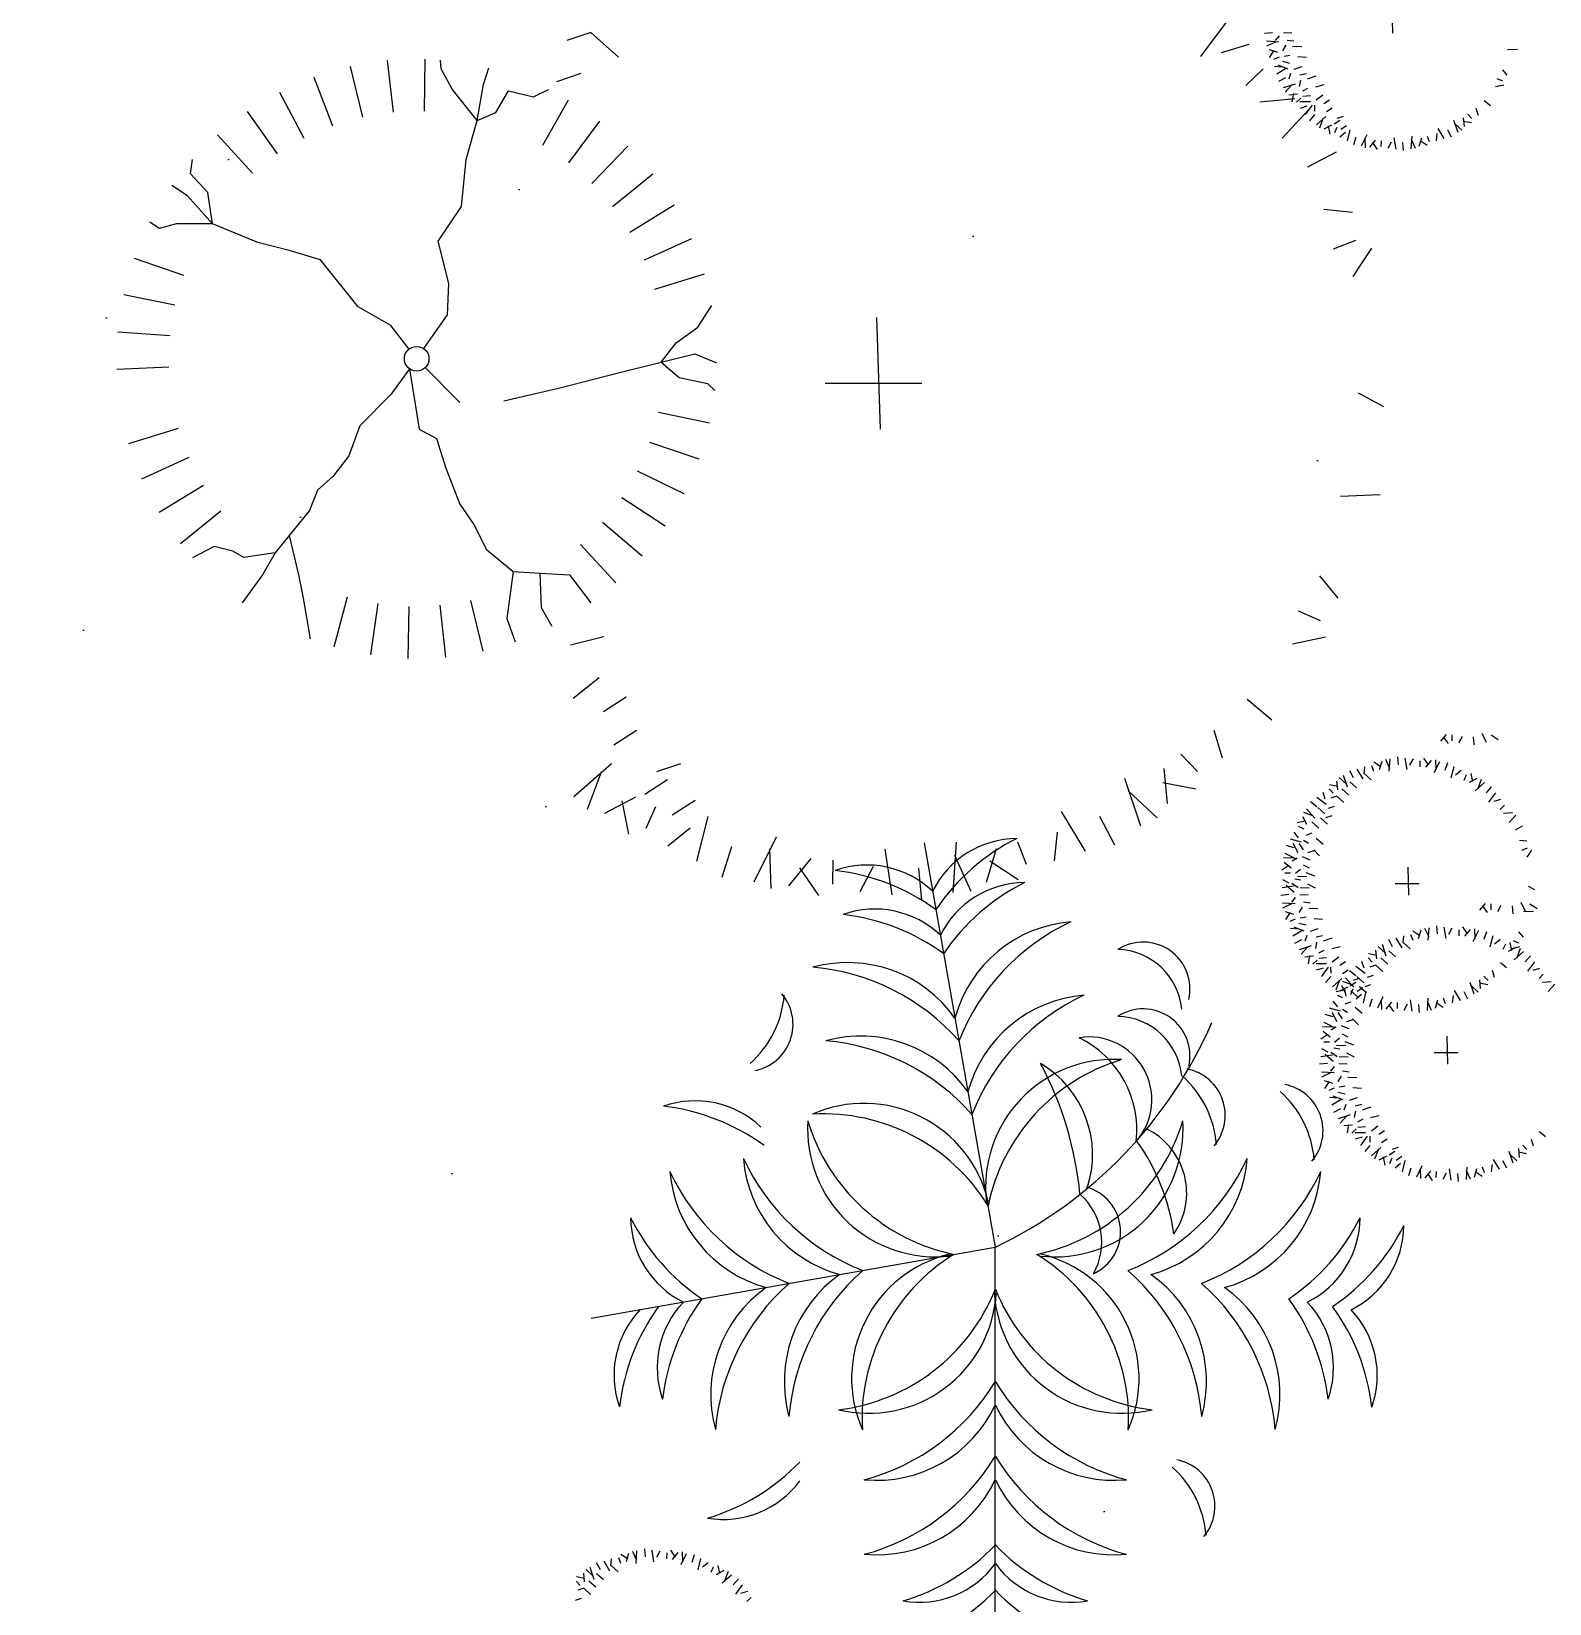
# Model space of a CAD drawing. Header units: millimetres. Extents: x 216896 to 446004, y 63591 to 243769.
# Drawn here: x 394203 to 396385, y 132307 to 134568 of the extents above; entities that cross this region are included whole.
import ezdxf

# ---------------------------------------------------------------- set-up
doc = ezdxf.new("R2010")
doc.units = ezdxf.units.MM
doc.layers.add('green', color=7, linetype='Continuous', true_color=0x45e718)
doc.layers.add('trees', color=7, linetype='Continuous', true_color=0x547000)

msp = doc.modelspace()

# ---------------------------------------------------------------- hatches: boundary and pattern name
at = {"layer": 'trees'}
h = msp.add_hatch(dxfattribs=at)
h.set_pattern_fill('AR-SAND', color=256, scale=800, angle=-13.3582, style=0)
h.set_pattern_definition([(24.1418192, (-254361296.3, 15354406.2), (307.104099, 1511.3975627), [0, -1216, 0, -1360, 0, -1300]), (354.1418192, (-254361296.3, 15354406.2), (1899.13399, 1869.525503), [0, -656, 0, -1096, 0, -420]), (314.1418192, (-254362253.6, 15354633.5), (2424.956389, -571.182904), [0, -400, 0, -1440, 0, -1880]), (304.1418192, (-254362253.6, 15354633.5), (2502.057127, 127.520706), [0, -200, 0, -944, 0, -1080])])
edge = h.paths.add_edge_path()
edge.add_arc((392470.5, 131627.5), 5790.2, -13.35818, 346.64182)

# ---------------------------------------------------------------- linework, layer by layer
at = {"layer": 'green'}
for p, q in [((396160.1, 134565.4), (396158.9, 134605.4)), ((395987.2, 134566.1), (395975.7, 134565)), ((395996.4, 134552.6), (395978.5, 134553.9)), ((395978.8, 134547.2), (395991.7, 134553.2)), ((395996.6, 134561.8), (395991.1, 134555.1)), ((396006.4, 134548), (396001.7, 134540.2)), ((396015, 134565.4), (396003, 134565.7)), ((396017.9, 134553.8), (396008.3, 134555)), ((396029.2, 134545.8), (396015.9, 134546.3)), ((394714.7, 134526.1), (394723.1, 134451.8)), ((394768.8, 134528), (394767.8, 134453.2)), ((394792.1, 134514.2), (394791.1, 134526.8)), ((395982.1, 134541.8), (395994.2, 134538.1)), ((395983, 134530.5), (395989.6, 134540.6)), ((395996.6, 134530.7), (395988.6, 134527.6)), ((396012.2, 134521.9), (396001.8, 134524.7)), ((396012.2, 134533.5), (396003.7, 134532.1)), ((396035.9, 134530.2), (396023.6, 134531.4)), ((396339.1, 134541.8), (396324.9, 134541.3)), ((394609.3, 134502.2), (394636, 134432.3)), ((394661.2, 134517.5), (394678.9, 134444.8)), ((394807.8, 134484.9), (394792.1, 134514.2)), ((394852.8, 134491.7), (394860.5, 134515.6)), ((396000, 134516.4), (395989.8, 134517.5)), ((396007.4, 134514.9), (395993.2, 134506.4)), ((396009.4, 134513.7), (395995.2, 134519.2)), ((396005.8, 134501.2), (395995.5, 134495.8)), ((396013.2, 134507.3), (396010.4, 134499.1)), ((396029.3, 134516.9), (396017.9, 134513.2)), ((396036, 134507), (396026.5, 134504.9)), ((396049.4, 134503.4), (396036.7, 134499.3)), ((396317.5, 134512.8), (396324, 134504.8)), ((394559.7, 134480.5), (394594.9, 134414.5)), ((394843.8, 134439.9), (394807.8, 134484.9)), ((394843.8, 134439.9), (394852.8, 134491.7)), ((394870.9, 134451.1), (394888.9, 134482.7)), ((394888.9, 134482.7), (394924.9, 134473.7)), ((394924.9, 134473.7), (394946.3, 134484.4)), ((396019.5, 134492.3), (396002.4, 134486.6)), ((396005.2, 134480.6), (396014.9, 134491)), ((396015.5, 134466.7), (396017.8, 134478.6)), ((396027.2, 134497.7), (396025.5, 134488.7)), ((396037.6, 134486), (396030, 134481.8)), ((396061, 134491), (396049, 134487.9)), ((396319.6, 134490.8), (396307.8, 134488.3)), ((396309.8, 134500.3), (396317.7, 134496.8)), ((394974.9, 134469), (394938, 134403.9)), ((396010.4, 134476.9), (396022.9, 134478.1)), ((396028, 134472.1), (396021.8, 134466.2)), ((396041.7, 134466.5), (396026.5, 134466.7)), ((396036.6, 134460.3), (396026.8, 134457.3)), ((396041.6, 134475.1), (396030.8, 134474.2)), ((396044, 134461.7), (396034.2, 134448.4)), ((396047.5, 134461.7), (396047.7, 134453.1)), ((396059.3, 134476.3), (396049.9, 134468.9)), ((396069, 134469.3), (396060.8, 134464)), ((396072.7, 134457.4), (396064.5, 134452.2)), ((396279.6, 134457.5), (396282.6, 134447.6)), ((396291.5, 134468.6), (396300.4, 134461.2)), ((394513.2, 134452.8), (394556.4, 134391.7)), ((394828.1, 134383.6), (394843.8, 134439.9)), ((394843.8, 134439.9), (394870.9, 134451.1)), ((395019.8, 134438.8), (394975, 134378.8)), ((396047.7, 134448.4), (396040.3, 134439.5)), ((396063.8, 134445.4), (396050.2, 134433.6)), ((396055.2, 134429.1), (396060.1, 134442.5)), ((396061.3, 134427.7), (396072.4, 134433.6)), ((396083.8, 134439.6), (396075.6, 134434.4)), ((396088.5, 134445.4), (396079.8, 134442.5)), ((396247.5, 134440.3), (396253.3, 134423.2)), ((396259.3, 134426.1), (396248.8, 134435.7)), ((396273.2, 134436.4), (396261.3, 134438.6)), ((396263, 134431.2), (396261.8, 134443.7)), ((396267.8, 134448.8), (396273.7, 134442.7)), ((394470.6, 134419.4), (394521.1, 134364.2)), ((396070, 134420.3), (396067.5, 134432.1)), ((396079.4, 134430), (396076, 134422.2)), ((396092, 134422.4), (396084, 134415.9)), ((396093.7, 134432.2), (396085.5, 134427)), ((396098.2, 134426.6), (396094.2, 134410.5)), ((396106.8, 134415.7), (396103.3, 134404.6)), ((396122.7, 134419.1), (396114.7, 134402.9)), ((396121, 134400.7), (396120.4, 134414.9)), ((396127.2, 134401.7), (396135.2, 134411.4)), ((396143.1, 134410.8), (396142.9, 134402.3)), ((396161.7, 134414.8), (396164.2, 134398.4)), ((396187.2, 134417.3), (396186, 134399.3)), ((396192.6, 134399.6), (396186.7, 134412.6)), ((396198.1, 134403), (396201.7, 134415)), ((396209.2, 134417.4), (396212.3, 134409.5)), ((396223.4, 134420.9), (396222.4, 134410.6)), ((396224.9, 134428.3), (396233.5, 134414.1)), ((396238.6, 134426.6), (396244, 134416.4)), ((395060.5, 134403.1), (395008.6, 134349.2)), ((396138.1, 134398.2), (396131.2, 134408.2)), ((396157.6, 134408.5), (396152.7, 134399.5)), ((396173.8, 134408), (396174.8, 134396.5)), ((396209.4, 134403.8), (396199.3, 134410.5)), ((394431.8, 134363.3), (394434.9, 134383.7)), ((394821.3, 134316), (394828.1, 134383.6)), ((394427.3, 134331.7), (394405, 134346.2)), ((394456.6, 134336.2), (394431.8, 134363.3)), ((395096.4, 134362.6), (395038.2, 134315.7)), ((394463.4, 134291.2), (394427.3, 134331.7)), ((394463.4, 134291.2), (394456.6, 134336.2)), ((394787.6, 134266.4), (394821.3, 134316)), ((395127, 134318), (395063.3, 134278.7)), ((394386.8, 134284.4), (394373.3, 134293.8)), ((394411.6, 134291.2), (394386.8, 134284.4)), ((394463.4, 134291.2), (394411.6, 134291.2)), ((394528.6, 134264.2), (394463.4, 134291.2)), ((394573.7, 134252.9), (394528.6, 134264.2)), ((394618.7, 134239.4), (394573.7, 134252.9)), ((394803.3, 134205.6), (394787.6, 134266.4)), ((395151.8, 134269.8), (395083.7, 134238.9)), ((394350.8, 134241.7), (394421.6, 134217.6)), ((394672.7, 134171.8), (394618.7, 134239.4)), ((395170.3, 134219), (395098.9, 134196.8)), ((394335.9, 134189.6), (394409.2, 134174.7)), ((394801.1, 134160.5), (394803.3, 134205.6)), ((394720, 134144.8), (394672.7, 134171.8)), ((395161.3, 134142.5), (395181, 134173.8)), ((394746, 134111.2), (394720, 134144.8)), ((394767, 134111.7), (394801.1, 134160.5)), ((395129.8, 134120), (395161.3, 134142.5)), ((394327.6, 134136.1), (394402.2, 134130.5)), ((395108.6, 134092.2), (395129.8, 134120)), ((395048.7, 134077.2), (395156.8, 134104.2)), ((395156.8, 134104.2), (395187.8, 134091.5)), ((394326.1, 134082), (394400.8, 134085.8)), ((394746.5, 134082.8), (394720, 134045.7)), ((394746.5, 134082.8), (394760.5, 133996.1)), ((394769.3, 134084.6), (394819.1, 134034.4)), ((394960.9, 134054.7), (395048.7, 134077.2)), ((395108.6, 134092.2), (395134.3, 134070.4)), ((394882.1, 134036.7), (394960.9, 134054.7)), ((395134.3, 134070.4), (395174.8, 134061.4)), ((395174.8, 134061.4), (395185.5, 134051.7)), ((394720, 134045.7), (394675, 134000.6)), ((395177.9, 134004.7), (395104.5, 134019.7)), ((394343.4, 133975.4), (394414.8, 133997.6)), ((394675, 134000.6), (394659.2, 133957.8)), ((394760.5, 133996.1), (394785.3, 133982.6)), ((394785.3, 133982.6), (394798.8, 133939.8)), ((395162.9, 133952.7), (395092.1, 133976.7)), ((394361.9, 133924.5), (394430, 133955.5)), ((394659.2, 133957.8), (394636.7, 133928.5)), ((394798.8, 133939.8), (394819.1, 133888)), ((394386.7, 133876.4), (394450.4, 133915.6)), ((394636.7, 133928.5), (394614.2, 133908.3)), ((395141.6, 133902.9), (395074.3, 133935.7)), ((394614.2, 133908.3), (394602.9, 133879)), ((395114.3, 133856.2), (395051.6, 133897.1)), ((394417.3, 133831.7), (394475.5, 133878.7)), ((394602.9, 133879), (394573.7, 133842.9)), ((394819.1, 133888), (394839.3, 133858.7)), ((394839.3, 133858.7), (394857.3, 133822.7)), ((395081.2, 133813.3), (395024.2, 133861.8)), ((394465.6, 133827.2), (394434.8, 133810.7)), ((394492.6, 133820.4), (394465.6, 133827.2)), ((394573.7, 133842.9), (394553.4, 133818.2)), ((394573.7, 133842.9), (394587.2, 133786.6)), ((395043.1, 133774.9), (394992.6, 133830.1)), ((394508.4, 133811.4), (394492.6, 133820.4)), ((394553.4, 133818.2), (394508.4, 133811.4)), ((394553.4, 133818.2), (394535.4, 133786.6)), ((394857.3, 133822.7), (394895.6, 133791.1)), ((394535.4, 133786.6), (394506.3, 133746.4)), ((394587.2, 133786.6), (394593.9, 133752.8)), ((394895.6, 133791.1), (394886.6, 133723.6)), ((394895.6, 133791.1), (394933.9, 133788.9)), ((394933.9, 133788.9), (394976.7, 133786.6)), ((394933.9, 133788.9), (394936.1, 133739.3)), ((394976.7, 133786.6), (395007.3, 133746.4)), ((394638.2, 133682.8), (394657.7, 133755)), ((394593.9, 133752.8), (394603.7, 133694.3)), ((394691, 133671.2), (394701.4, 133745.3)), ((394744.9, 133666.3), (394745.9, 133741.1)), ((394799, 133668.2), (394790.6, 133742.6)), ((394852.5, 133676.9), (394834.8, 133749.6)), ((394936.1, 133739.3), (394951.2, 133712.5)), ((394886.6, 133723.6), (394898.6, 133690.1)), ((396229.1, 133547.2), (396237.1, 133556.9)), ((396240, 133543.7), (396233.1, 133553.7)), ((396245, 133556.3), (396244.8, 133547.8)), ((396259.5, 133554), (396254.6, 133545)), ((396275.7, 133553.5), (396276.7, 133542)), ((396294.6, 133545.1), (396288.6, 133558.1)), ((396311.3, 133549.3), (396301.2, 133556)), ((396117.3, 133492.9), (396108.8, 133507.1)), ((396118.8, 133500.3), (396119.8, 133510.5)), ((396133, 133503.7), (396129.9, 133511.7)), ((396132.8, 133517.3), (396143, 133510.7)), ((396144.2, 133518.2), (396140.5, 133506.1)), ((396149.6, 133521.5), (396155.5, 133508.6)), ((396155, 133503.9), (396156.2, 133521.9)), ((396168.4, 133513.1), (396167.4, 133524.6)), ((396180.5, 133506.3), (396178, 133522.7)), ((396184.7, 133512.6), (396189.6, 133521.7)), ((396199.2, 133510.3), (396199.3, 133518.9)), ((396204.2, 133523), (396211, 133513)), ((396215, 133519.4), (396207, 133509.7)), ((396219.5, 133502.1), (396227.5, 133518.2)), ((396221.3, 133520.4), (396221.8, 133506.2)), ((396235.5, 133505.5), (396238.9, 133516.5)), ((396244, 133494.6), (396248, 133510.7)), ((396069.1, 133484.8), (396081, 133482.5)), ((396079.2, 133489.9), (396080.4, 133477.4)), ((396083, 133495.1), (396093.4, 133485.4)), ((396094.7, 133480.9), (396089, 133497.9)), ((396108, 133480), (396098.1, 133488.8)), ((396103.6, 133494.5), (396098.2, 133504.8)), ((396129, 133491.8), (396119.1, 133500.7)), ((396250.3, 133498.8), (396258.3, 133505.3)), ((396262.8, 133491.1), (396266.2, 133499)), ((396280.9, 133493.5), (396269.8, 133487.6)), ((396272.3, 133500.9), (396274.7, 133489)), ((396278.4, 133475.7), (396292, 133487.6)), ((396287.1, 133492), (396282.1, 133478.7)), ((396064.1, 133456.3), (396050.8, 133466.1)), ((396062.6, 133463.7), (396059.7, 133473.5)), ((396074.5, 133472.3), (396068.5, 133478.5)), ((396079.6, 133468.1), (396071, 133465.1)), ((396089.5, 133459.2), (396079.6, 133468.1)), ((396096.9, 133469.6), (396087, 133478.5)), ((396294.5, 133472.7), (396301.9, 133481.6)), ((396298.2, 133459.4), (396308.1, 133472.7)), ((396305.6, 133460.9), (396315.5, 133463.9)), ((396030, 133439), (396036, 133427.9)), ((396031.5, 133445.2), (396044.8, 133440.2)), ((396047.8, 133436.5), (396036, 133450.1)), ((396050.8, 133452.6), (396041.9, 133460)), ((396062.3, 133442.9), (396052.4, 133451.8)), ((396072.2, 133440), (396063.5, 133437)), ((396075.9, 133453.3), (396067.3, 133450.3)), ((396314.2, 133449), (396320.4, 133455)), ((396331.9, 133444.3), (396319.3, 133443.1)), ((396337, 133440.6), (396327.3, 133430.1)), ((396024.7, 133408.4), (396018.2, 133416.3)), ((396022.6, 133430.3), (396034.5, 133432.8)), ((396032.4, 133420.9), (396024.5, 133424.3)), ((396053.7, 133422.2), (396043.8, 133431.1)), ((396066, 133428.1), (396056.1, 133437)), ((396336.5, 133419.9), (396346.7, 133425.3)), ((395486.3, 133400.8), (395588.7, 132819.7)), ((396018, 133393.6), (396007, 133397)), ((396028.9, 133402.1), (396012.8, 133406.1)), ((396024, 133386.6), (396016.6, 133400)), ((396031.5, 133391.1), (396025.3, 133400)), ((396038.9, 133400), (396031.5, 133404.4)), ((396043.8, 133414.8), (396035.2, 133411.8)), ((396059.8, 133398.5), (396050, 133407.4)), ((396342.2, 133404.7), (396352.5, 133403.7)), ((396345.6, 133390.5), (396353.6, 133393.6)), ((396003.1, 133379.3), (396017.3, 133379.9)), ((396004.1, 133373.1), (396013.8, 133365.1)), ((396021.4, 133377.6), (396005.3, 133385.6)), ((396022.8, 133379.2), (396015.4, 133374.8)), ((396041.3, 133376.3), (396030.2, 133380.7)), ((396046.3, 133389.6), (396037.6, 133386.6)), ((396054.9, 133382.2), (396046.3, 133391.1)), ((396359.2, 133390.7), (396352.6, 133380.6)), ((396000.5, 133362.3), (396010.5, 133369.1)), ((396013.2, 133357.2), (396004.6, 133357.4)), ((396027.8, 133347.2), (396019.3, 133348.9)), ((396027.4, 133362.9), (396020.2, 133357.1)), ((396036.4, 133352.2), (396023.1, 133352.7)), ((396040.1, 133364.4), (396031.5, 133368.8)), ((396048, 133353), (396035.7, 133358)), ((396183.3, 133325.9), (396182.1, 133365.9)), ((396010.4, 133326.5), (395998.9, 133325.5)), ((396017.2, 133338.6), (396000.8, 133336.1)), ((396010.9, 133342.8), (396001.8, 133347.6)), ((396018.4, 133329.6), (396006.9, 133339.6)), ((396023.9, 133336.4), (396015, 133342.6)), ((396038.2, 133325.8), (396026.2, 133326.2)), ((396040.1, 133335.9), (396026.8, 133336.4)), ((396048.9, 133336), (396037.8, 133341.4)), ((396198.1, 133342.2), (396163.5, 133342.2)), ((396354.5, 133338.8), (396363.6, 133333.9)), ((396019.6, 133313.1), (396001.7, 133314.3)), ((396002, 133307.7), (396014.9, 133313.6)), ((396019.8, 133322.3), (396014.4, 133315.6)), ((396029.7, 133308.4), (396024.9, 133300.6)), ((396041.1, 133314.3), (396031.5, 133315.5)), ((396052.4, 133306.3), (396039.1, 133306.7)), ((396285.2, 133304.2), (396293.2, 133314)), ((396296, 133300.7), (396289.2, 133310.7)), ((396301, 133313.3), (396300.8, 133304.8)), ((396315.5, 133311.1), (396310.6, 133302)), ((396331.7, 133310.5), (396332.8, 133299)), ((396350.6, 133302.2), (396344.7, 133315.1)), ((396367.4, 133306.3), (396357.2, 133313)), ((396005.3, 133302.3), (396017.4, 133298.6)), ((396006.2, 133290.9), (396012.8, 133301)), ((396019.8, 133291.1), (396011.8, 133288)), ((396035.4, 133282.4), (396025, 133285.2)), ((396035.4, 133293.9), (396026.9, 133292.6)), ((396059.1, 133290.6), (396046.8, 133291.9)), ((396224.5, 133270.1), (396223.4, 133281.7)), ((396362.4, 133302.2), (396348.1, 133301.7)), ((396023.2, 133276.9), (396013, 133277.9)), ((396030.6, 133275.4), (396016.4, 133266.9)), ((396032.6, 133274.2), (396018.4, 133279.6)), ((396029, 133261.7), (396018.7, 133256.3)), ((396036.4, 133267.7), (396033.6, 133259.6)), ((396052.5, 133277.4), (396041.2, 133273.6)), ((396050.4, 133258.1), (396048.7, 133249.1)), ((396059.2, 133267.5), (396049.7, 133265.3)), ((396072.6, 133263.9), (396059.9, 133259.7)), ((396159.6, 133251.6), (396154.2, 133261.8)), ((396173.4, 133249.9), (396164.8, 133264.1)), ((396174.8, 133257.3), (396175.9, 133267.5)), ((396185, 133248.8), (396175.1, 133257.7)), ((396189.1, 133260.7), (396186, 133268.7)), ((396188.9, 133274.3), (396199, 133267.7)), ((396200.2, 133275.2), (396196.5, 133263.2)), ((396205.6, 133278.5), (396211.6, 133265.6)), ((396211, 133260.9), (396212.3, 133278.9)), ((396236.5, 133263.3), (396234.1, 133279.7)), ((396240.7, 133269.6), (396245.6, 133278.7)), ((396255.2, 133267.3), (396255.4, 133275.9)), ((396260.2, 133280), (396267, 133270)), ((396271, 133276.4), (396263, 133266.7)), ((396275.6, 133259.1), (396283.6, 133275.2)), ((396277.3, 133277.4), (396277.8, 133263.2)), ((396291.5, 133262.5), (396295, 133273.5)), ((396300, 133251.6), (396304.1, 133267.7)), ((396306.3, 133255.8), (396314.3, 133262.3)), ((396328.3, 133257.9), (396330.8, 133246.1)), ((396333.1, 133260.7), (396340.9, 133257.3)), ((396340.7, 133273.2), (396347.2, 133265.2)), ((396042.7, 133252.8), (396025.6, 133247)), ((396028.4, 133241), (396038.1, 133251.5)), ((396033.6, 133237.3), (396046.1, 133238.5)), ((396038.7, 133227.1), (396041, 133239)), ((396060.8, 133246.4), (396053.2, 133242.2)), ((396064.8, 133235.6), (396054, 133234.7)), ((396084.2, 133251.4), (396072.2, 133248.4)), ((396082.5, 133236.7), (396073.1, 133229.3)), ((396130.5, 133229.3), (396124.6, 133235.5)), ((396125.1, 133241.8), (396137, 133239.5)), ((396135.3, 133246.9), (396136.5, 133234.4)), ((396139, 133252.1), (396149.4, 133242.4)), ((396152.9, 133226.6), (396143, 133235.5)), ((396150.7, 133237.9), (396145, 133254.9)), ((396164, 133237), (396154.2, 133245.9)), ((396318.8, 133248.1), (396322.3, 133256)), ((396336.9, 133250.5), (396325.8, 133244.6)), ((396342.8, 133251.3), (396331, 133248.8)), ((396334.5, 133232.7), (396348.1, 133244.6)), ((396343.1, 133249), (396338.2, 133235.7)), ((396350.5, 133229.8), (396357.9, 133238.6)), ((396051.2, 133232.5), (396045, 133226.6)), ((396064.9, 133226.9), (396049.7, 133227.2)), ((396059.8, 133220.7), (396050, 133217.7)), ((396067.3, 133222.2), (396057.4, 133208.8)), ((396070.7, 133222.2), (396070.9, 133213.5)), ((396092.2, 133229.7), (396084, 133224.5)), ((396095.9, 133217.9), (396087.7, 133212.6)), ((396106.8, 133209.6), (396097.9, 133217)), ((396120.1, 133213.3), (396106.8, 133223.1)), ((396118.7, 133220.7), (396115.7, 133230.6)), ((396135.6, 133225.1), (396127, 133222.2)), ((396145.5, 133216.2), (396135.6, 133225.1)), ((396302.8, 133217.9), (396305.8, 133208)), ((396314.7, 133229), (396323.6, 133221.6)), ((396354.2, 133216.4), (396364.1, 133229.8)), ((396361.6, 133217.9), (396371.5, 133220.9)), ((396071, 133208.8), (396063.5, 133200)), ((396087, 133205.9), (396073.4, 133194)), ((396078.4, 133189.6), (396083.3, 133202.9)), ((396078.7, 133187.3), (396090.5, 133189.8)), ((396084.5, 133188.1), (396095.6, 133194)), ((396086.1, 133196), (396092, 133184.9)), ((396087.5, 133202.2), (396100.9, 133197.2)), ((396093.2, 133180.7), (396090.7, 133192.5)), ((396103.8, 133193.5), (396092, 133207.1)), ((396107, 133200.1), (396098.8, 133194.8)), ((396102.6, 133190.5), (396099.2, 133182.6)), ((396111.7, 133205.9), (396103.1, 133202.9)), ((396118.4, 133199.9), (396108.5, 133208.8)), ((396116.9, 133192.7), (396108.7, 133187.4)), ((396122.1, 133185.1), (396112.2, 133194)), ((396128.2, 133197), (396119.6, 133194)), ((396131.9, 133210.3), (396123.3, 133207.3)), ((396270.7, 133200.7), (396276.5, 133183.7)), ((396282.5, 133186.5), (396272.1, 133196.2)), ((396296.4, 133196.8), (396284.5, 133199.1)), ((396286.2, 133191.7), (396285, 133204.2)), ((396291, 133209.3), (396296.9, 133203.1)), ((396370.3, 133206.1), (396376.4, 133212)), ((396387.9, 133201.3), (396375.4, 133200.1)), ((396393, 133197.6), (396383.4, 133187.1)), ((396080.8, 133165.4), (396074.3, 133173.4)), ((396088.4, 133177.9), (396080.6, 133181.3)), ((396099.8, 133171.8), (396091.2, 133168.8)), ((396109.7, 133179.2), (396099.8, 133188.1)), ((396115.2, 133182.8), (396107.2, 133176.3)), ((396121.4, 133187), (396117.4, 133170.9)), ((396130, 133176.1), (396126.5, 133165.1)), ((396145.9, 133179.5), (396137.9, 133163.4)), ((396144.2, 133161.2), (396143.6, 133175.4)), ((396150.4, 133162.2), (396158.4, 133171.9)), ((396161.3, 133158.6), (396154.4, 133168.6)), ((396166.3, 133171.3), (396166.1, 133162.7)), ((396180.8, 133169), (396175.9, 133159.9)), ((396184.9, 133175.3), (396187.4, 133158.9)), ((396197, 133168.5), (396198, 133156.9)), ((396210.4, 133177.7), (396209.2, 133159.7)), ((396215.8, 133160.1), (396209.9, 133173)), ((396221.3, 133163.4), (396224.9, 133175.4)), ((396232.6, 133164.3), (396222.5, 133170.9)), ((396232.4, 133177.9), (396235.5, 133169.9)), ((396246.7, 133181.3), (396245.6, 133171.1)), ((396248.1, 133188.7), (396256.7, 133174.5)), ((396261.9, 133187), (396267.2, 133176.8)), ((396074.1, 133150.6), (396063, 133154)), ((396085, 133159.1), (396068.9, 133163.1)), ((396080.1, 133143.6), (396072.7, 133157)), ((396087.5, 133148.1), (396081.3, 133157)), ((396094.9, 133157), (396087.5, 133161.4)), ((396102.3, 133146.6), (396093.7, 133143.6)), ((396110.9, 133139.2), (396102.3, 133148.1)), ((396115.9, 133155.5), (396106, 133164.4)), ((396056.6, 133119.3), (396066.6, 133126.1)), ((396059.1, 133136.4), (396073.3, 133136.9)), ((396060.1, 133130.1), (396069.8, 133122.1)), ((396077.5, 133134.6), (396061.3, 133142.6)), ((396078.8, 133136.2), (396071.4, 133131.8)), ((396097.4, 133133.3), (396086.3, 133137.7)), ((396096.1, 133121.4), (396087.5, 133125.9)), ((396239.3, 133082.9), (396238.1, 133122.9)), ((396066.9, 133099.8), (396057.9, 133104.7)), ((396069.2, 133114.3), (396060.7, 133114.4)), ((396079.9, 133093.4), (396071.1, 133099.6)), ((396083.8, 133104.3), (396075.3, 133105.9)), ((396083.4, 133119.9), (396076.3, 133114.1)), ((396092.4, 133109.2), (396079.1, 133109.7)), ((396104, 133110), (396091.7, 133115)), ((396066.4, 133083.5), (396054.9, 133082.5)), ((396073.2, 133095.6), (396056.8, 133093.1)), ((396074.5, 133086.7), (396062.9, 133096.7)), ((396075.8, 133079.3), (396070.4, 133072.6)), ((396094.2, 133082.8), (396082.3, 133083.2)), ((396096.1, 133092.9), (396082.8, 133093.4)), ((396105, 133093), (396093.8, 133098.4)), ((396254.1, 133099.2), (396219.6, 133099.2)), ((396075.7, 133070.1), (396057.7, 133071.3)), ((396058, 133064.7), (396071, 133070.6)), ((396061.4, 133059.3), (396073.4, 133055.6)), ((396062.2, 133047.9), (396068.9, 133058)), ((396085.7, 133065.5), (396081, 133057.6)), ((396097.1, 133071.3), (396087.5, 133072.5)), ((396108.5, 133063.3), (396095.2, 133063.7)), ((396075.8, 133048.1), (396067.9, 133045)), ((396079.3, 133033.9), (396069, 133034.9)), ((396086.7, 133032.4), (396072.5, 133023.9)), ((396088.7, 133031.2), (396074.4, 133036.6)), ((396091.5, 133039.4), (396081, 133042.2)), ((396091.4, 133050.9), (396082.9, 133049.6)), ((396108.6, 133034.4), (396097.2, 133030.6)), ((396115.2, 133047.6), (396102.8, 133048.9)), ((396085, 133018.7), (396074.8, 133013.3)), ((396098.7, 133009.8), (396081.6, 133004)), ((396092.5, 133024.7), (396089.7, 133016.6)), ((396106.5, 133015.1), (396104.7, 133006.1)), ((396115.2, 133024.5), (396105.8, 133022.3)), ((396128.6, 133020.9), (396116, 133016.8)), ((396084.5, 132998), (396094.1, 133008.5)), ((396089.6, 132994.3), (396102.1, 132995.5)), ((396094.8, 132984.2), (396097, 132996.1)), ((396107.2, 132989.6), (396101.1, 132983.6)), ((396116.8, 133003.4), (396109.3, 132999.2)), ((396120.8, 132992.6), (396110, 132991.7)), ((396140.2, 133008.4), (396128.2, 133005.4)), ((396138.6, 132993.7), (396129.2, 132986.3)), ((396148.2, 132986.7), (396140.1, 132981.5)), ((396121, 132983.9), (396105.7, 132984.2)), ((396115.9, 132977.7), (396106, 132974.7)), ((396123.3, 132979.2), (396113.4, 132965.9)), ((396127, 132965.9), (396119.6, 132957)), ((396126.8, 132979.2), (396126.9, 132970.5)), ((396151.9, 132974.9), (396143.8, 132969.6)), ((396347, 132966.3), (396352.9, 132960.1)), ((396358.9, 132974.9), (396361.8, 132965.1)), ((396370.7, 132986), (396379.6, 132978.6)), ((396143, 132962.9), (396129.5, 132951)), ((396134.4, 132946.6), (396139.3, 132959.9)), ((396140.6, 132945.1), (396151.7, 132951)), ((396149.2, 132937.7), (396146.7, 132949.6)), ((396163, 132957.1), (396154.9, 132951.8)), ((396158.7, 132947.5), (396155.2, 132939.6)), ((396167.7, 132962.9), (396159.1, 132959.9)), ((396172.9, 132949.7), (396164.8, 132944.4)), ((396177.5, 132944), (396173.5, 132927.9)), ((396304.2, 132945.7), (396312.7, 132931.5)), ((396317.9, 132944.1), (396323.3, 132933.8)), ((396326.8, 132957.7), (396332.5, 132940.7)), ((396338.5, 132943.5), (396328.1, 132953.2)), ((396352.4, 132953.8), (396340.5, 132956.1)), ((396342.3, 132948.7), (396341, 132961.2)), ((396171.2, 132939.8), (396163.2, 132933.3)), ((396186, 132933.1), (396182.6, 132922.1)), ((396202, 132936.5), (396193.9, 132920.4)), ((396200.2, 132918.2), (396199.7, 132932.4)), ((396206.5, 132919.2), (396214.5, 132928.9)), ((396217.3, 132915.6), (396210.5, 132925.6)), ((396222.3, 132928.3), (396222.1, 132919.7)), ((396236.8, 132926), (396231.9, 132916.9)), ((396241, 132932.3), (396243.4, 132915.9)), ((396253, 132925.5), (396254.1, 132913.9)), ((396266.5, 132934.7), (396265.3, 132916.7)), ((396271.9, 132917.1), (396266, 132930)), ((396277.3, 132920.4), (396281, 132932.5)), ((396288.6, 132921.3), (396278.5, 132927.9)), ((396288.4, 132934.9), (396291.5, 132926.9)), ((396302.7, 132938.3), (396301.6, 132928.1)), ((395007.6, 132717.2), (395588.7, 132819.7)), ((395588.7, 132229.6), (395588.7, 132819.7)), ((395050.2, 132378.2), (395060.4, 132371.6)), ((395061.6, 132379.1), (395057.9, 132367.1)), ((395067, 132382.4), (395072.9, 132369.5)), ((395072.4, 132364.8), (395073.6, 132382.8)), ((395085.9, 132374), (395084.8, 132385.6)), ((395097.9, 132367.2), (395095.5, 132383.6)), ((395102.1, 132373.5), (395107, 132382.6)), ((395116.6, 132371.3), (395116.8, 132379.8)), ((395121.6, 132383.9), (395128.4, 132373.9)), ((395132.4, 132380.4), (395124.4, 132370.6)), ((395136.9, 132363), (395144.9, 132379.1)), ((395138.7, 132381.3), (395139.2, 132367.1)), ((395152.9, 132366.4), (395156.3, 132377.4)), ((395000.4, 132356), (395010.8, 132346.3)), ((395012.1, 132341.8), (395006.4, 132358.9)), ((395021, 132355.5), (395015.6, 132365.7)), ((395034.7, 132353.8), (395026.2, 132368)), ((395036.2, 132361.2), (395037.2, 132371.5)), ((395046.4, 132352.7), (395036.5, 132361.6)), ((395050.5, 132364.6), (395047.3, 132372.6)), ((395161.4, 132355.5), (395165.4, 132371.6)), ((395167.7, 132359.7), (395175.7, 132366.2)), ((395180.2, 132352), (395183.7, 132359.9)), ((395198.3, 132354.4), (395187.2, 132348.5)), ((395189.7, 132361.8), (395192.1, 132350)), ((394991.9, 132333.2), (394986, 132339.4)), ((394986.5, 132345.7), (394998.4, 132343.5)), ((394996.6, 132350.9), (394997.9, 132338.3)), ((395014.3, 132330.5), (395004.4, 132339.4)), ((395025.4, 132340.9), (395015.5, 132349.8)), ((395195.9, 132336.6), (395209.4, 132348.5)), ((395204.5, 132352.9), (395199.6, 132339.6)), ((395211.9, 132333.7), (395219.3, 132342.6)), ((395215.6, 132320.3), (395225.5, 132333.7)), ((394993.3, 132314.2), (394984.7, 132311.2)), ((394997, 132329), (394988.4, 132326.1)), ((395006.9, 132320.1), (394997, 132329)), ((395223, 132321.8), (395232.9, 132324.8)), ((395231.7, 132310), (395237.8, 132315.9))]:
    msp.add_line(p, q, dxfattribs=at)
msp.add_circle((394756.9, 134097.2), 17.7, dxfattribs=at)
for centre, radius, start, end in [((395620.6, 133271), 136.2, 90.3757, 153.7101), ((395757.1, 133133.2), 306.6, 116.6207, 145.9237), ((395404.4, 133232.9), 136.2, 46.29, 109.6243), ((395323.3, 133056.7), 306.6, 54.0763, 83.3794), ((395631.8, 133207.7), 136.2, 90.3757, 153.7101), ((395768.2, 133069.8), 306.6, 116.6207, 145.9237), ((395415.6, 133169.6), 136.2, 46.29, 109.6243), ((395334.5, 132993.4), 306.6, 54.0763, 83.3794), ((395712.6, 133099.5), 188.6, 94.6063, 164.7511), ((395830.9, 133000.8), 316.2, 114.9635, 158.6288), ((395801.2, 133191), 67.3, 347.0578, 122.8533), ((395762.5, 133153.1), 94.5, 5.1845, 88.654), ((395376.6, 133040.2), 188.6, 35.2489, 105.3937), ((395299.2, 132907.1), 316.2, 41.3712, 85.0366), ((395138.1, 133193.9), 147.6, 311.7894, 355.382), ((395230, 133140.1), 67.9, 281.2525, 40.258), ((395731.3, 132993.8), 188.6, 94.6063, 164.7511), ((395849.6, 132895.1), 316.2, 114.9635, 158.6288), ((395801.2, 133094.9), 67.3, 347.0578, 122.8533), ((395762.5, 133057), 94.5, 5.1845, 88.654), ((395395.2, 132934.5), 188.6, 35.2489, 105.3937), ((395314.5, 133395.2), 637.5, 295.4772, 336.6585), ((395723.3, 133031.5), 90.4, 318.8744, 98.9763), ((395317.8, 132801.4), 316.2, 41.3712, 85.0366), ((395644.7, 132988.1), 147.5, 353.7537, 64.0971), ((395758.6, 132905.7), 183.9, 86.3654, 186.5741), ((395850.7, 132822.9), 278.2, 106.8122, 168.3336), ((395575.7, 132952.4), 152.8, 341.4477, 59.3673), ((395214, 132848.8), 498.5, 5.4008, 28.1391), ((395759.4, 132955.5), 147.6, 4.618, 48.2107), ((395851.3, 133009.2), 67.9, 319.742, 78.7476), ((395899.9, 132933.3), 147.6, 4.618, 48.2107), ((395991.8, 132987), 67.9, 319.742, 78.7476), ((395157.5, 132893.8), 136.2, 46.29, 109.6243), ((395076.4, 132717.6), 306.6, 54.0763, 83.3794), ((395399.7, 132842.4), 183.9, 13.426, 113.6346), ((395341.5, 132733.1), 278.2, 31.6665, 93.1878), ((395502.7, 132989.5), 183.9, 176.3654, 276.5741), ((395585.5, 133081.6), 278.2, 196.8122, 258.3336), ((395591.9, 133081.6), 278.2, 281.6665, 343.1878), ((395674.7, 132989.5), 183.9, 263.426, 3.6346), ((395761.2, 132897.3), 102.6, 324.9866, 64.4034), ((395552.8, 132799.6), 295, 7.5759, 35.8942), ((395414.6, 132962.2), 188.6, 184.6063, 254.7511), ((395513.3, 133080.5), 316.2, 204.9635, 248.6288), ((395664.2, 133080.5), 316.2, 291.3712, 335.0366), ((395762.9, 132962.2), 188.6, 285.2489, 355.3937), ((395407.6, 133061.9), 316.2, 204.9635, 248.6288), ((395308.9, 132943.6), 188.6, 184.6063, 254.7511), ((395769.9, 133061.9), 316.2, 291.3712, 335.0366), ((395868.6, 132943.6), 188.6, 285.2489, 355.3937), ((395649.5, 132826.6), 92.1, 330.4398, 48.6694), ((395702.3, 132841.8), 66.4, 294.2258, 75.1279), ((395338.6, 132999.2), 306.6, 206.6207, 235.9237), ((395200.7, 132862.7), 136.2, 180.3757, 243.7101), ((395838.9, 132999.2), 306.6, 304.0763, 333.3794), ((395976.8, 132862.7), 136.2, 296.29, 359.6243), ((395901.8, 132988.1), 306.6, 304.0763, 333.3794), ((396039.7, 132851.6), 136.2, 296.29, 359.6243), ((395566, 132630.7), 183.9, 103.426, 203.6346), ((395675.3, 132572.4), 278.2, 121.6665, 183.1878), ((395502.1, 132572.4), 278.2, 356.8122, 58.3336), ((395611.4, 132630.7), 183.9, 336.3654, 76.5741), ((395607, 132548.7), 316.2, 131.3712, 175.0366), ((395570.4, 132548.7), 316.2, 4.9635, 48.6288), ((395368.2, 132607.5), 188.6, 125.2489, 195.3937), ((395501.3, 132530.1), 316.2, 131.3712, 175.0366), ((395473.9, 132626.2), 188.6, 125.2489, 195.3937), ((395703.6, 132626.2), 188.6, 344.6063, 54.7511), ((395676.1, 132530.1), 316.2, 4.9635, 48.6288), ((395809.3, 132607.5), 188.6, 344.6063, 54.7511), ((395238.8, 132646.5), 136.2, 136.29, 199.6243), ((395415, 132565.4), 306.6, 144.0763, 173.3794), ((395330.2, 132862), 278.2, 276.8122, 338.3336), ((395406.5, 132764.5), 183.9, 256.3654, 356.5741), ((395770.9, 132764.5), 183.9, 183.426, 283.6346), ((395847.3, 132862), 278.2, 201.6665, 263.1878), ((395762.4, 132565.4), 306.6, 6.6207, 35.9237), ((395938.6, 132646.5), 136.2, 340.3757, 43.7101), ((395176.8, 132635.6), 136.2, 136.29, 199.6243), ((395353, 132554.5), 306.6, 144.0763, 173.3794), ((395825.3, 132554.3), 306.6, 6.6207, 35.9237), ((396001.5, 132635.4), 136.2, 340.3757, 43.7101), ((395318.7, 132790.6), 316.2, 284.9635, 328.6288), ((395858.7, 132790.6), 316.2, 211.3712, 255.0366), ((395418.1, 132672.9), 188.6, 264.6063, 334.7511), ((395759.3, 132672.9), 188.6, 205.2489, 275.3937), ((395318.7, 132683.3), 316.2, 284.9635, 328.6288), ((395858.7, 132683.3), 316.2, 211.3712, 255.0366), ((395836.5, 132447.1), 67.9, 319.742, 78.7476), ((395087.4, 132723.7), 306.6, 286.6207, 315.9237), ((395744.6, 132393.3), 147.6, 4.618, 48.2107), ((395197.9, 132564.2), 136.2, 260.3757, 323.7101), ((395418.1, 132565.6), 188.6, 264.6063, 334.7511), ((395759.3, 132565.6), 188.6, 205.2489, 275.3937), ((395368.5, 132604.5), 306.6, 286.6207, 315.9237), ((395809, 132604.5), 306.6, 224.0763, 253.3794), ((395479, 132445), 136.2, 260.3757, 323.7101), ((395698.5, 132445), 136.2, 216.29, 279.6243), ((395368.5, 132539.5), 306.6, 286.6207, 315.9237), ((395809, 132539.5), 306.6, 224.0763, 253.3794)]:
    msp.add_arc(centre, radius, start, end, dxfattribs=at)
at = {"layer": 'trees'}
for p, q in [((395884.3, 134531.7), (395923.9, 134585.2)), ((395007.5, 134566.6), (394972.9, 134554.7)), ((395047.1, 134531), (395007.5, 134566.6)), ((395914, 134537.7), (395953.7, 134549.6)), ((394992.7, 134507.2), (394958, 134495.3)), ((395948.7, 134490.1), (395973.5, 134513.9)), ((396019.4, 134471.1), (395969.1, 134466.2)), ((396040, 134456.1), (396001.2, 134414.3)), ((396037.9, 134373.4), (396079, 134394.9)), ((396060.9, 134312.4), (396102, 134308.2)), ((396074.7, 134255.2), (396106.7, 134267.7)), ((396129.2, 134256.1), (396102.6, 134215.4)), ((395423.5, 133996.1), (395418.5, 134156.6)), ((395482.9, 134061.5), (395344.2, 134061.5)), ((396110.3, 134048.1), (396146.7, 134028.5)), ((396141.7, 133901.3), (396084.7, 133899.1)), ((396054.9, 133784.9), (396081, 133752.9)), ((396024.2, 133734.7), (396055.6, 133720.9)), ((395026, 133697.5), (394977.8, 133685.3)), ((396063.4, 133696.8), (396015.8, 133686.9)), ((395019.4, 133638.4), (394981.7, 133608.7)), ((395058.1, 133610.4), (395025.3, 133589.3)), ((395950.5, 133607.6), (395986.1, 133577.9)), ((395072.9, 133562.8), (395040.2, 133541.7)), ((395902.9, 133563.1), (395914.8, 133523.5)), ((395037.2, 133514.8), (394982.8, 133467.2)), ((395136.3, 133514.8), (395101.6, 133502.9)), ((395836.3, 133457.7), (395831.4, 133508)), ((395855.4, 133528.4), (395879.1, 133503.6)), ((395002.6, 133449.4), (395022.4, 133502.9)), ((395117.5, 133491.5), (395084.7, 133470.4)), ((395774.2, 133494.1), (395797.3, 133425.6)), ((395877, 133478.3), (395829.3, 133487.4)), ((395027.3, 133443.5), (395071.9, 133467.2)), ((395062, 133413.7), (395052.1, 133461.3)), ((395157.1, 133461.8), (395124.3, 133440.7)), ((395821.3, 133437.1), (395779.5, 133475.9)), ((395100, 133452.9), (395086.2, 133421.5)), ((395175.3, 133439.1), (395159.2, 133374.5)), ((395683.5, 133446), (395717.8, 133388.9)), ((395738.6, 133439.2), (395760.2, 133398.1)), ((395150.2, 133422.3), (395118.1, 133396.1)), ((395677.6, 133416.2), (395673.4, 133375.1)), ((395209.5, 133395.4), (395195.7, 133351.1)), ((395273.6, 133409), (395241.4, 133344.3)), ((395532.4, 133401.8), (395527.5, 133329.7)), ((395620.4, 133402.4), (395632.9, 133370.4)), ((395266.5, 133335.4), (395264.4, 133392.4)), ((395291.7, 133339.4), (395323.8, 133378.4)), ((395355.2, 133375.9), (395354.5, 133341.6)), ((395430.1, 133392), (395439.9, 133326.2)), ((395554.1, 133331.1), (395530.3, 133382.9)), ((395575.8, 133344.4), (395590.5, 133392.7)), ((395621.3, 133347.9), (395580.7, 133374.5)), ((395335.1, 133325.2), (395307.7, 133365.3)), ((395413.3, 133366.8), (395393.7, 133330.4)), ((395478.4, 133364.7), (395482.6, 133318.5))]:
    msp.add_line(p, q, dxfattribs=at)

doc.saveas('drawing.dxf')
